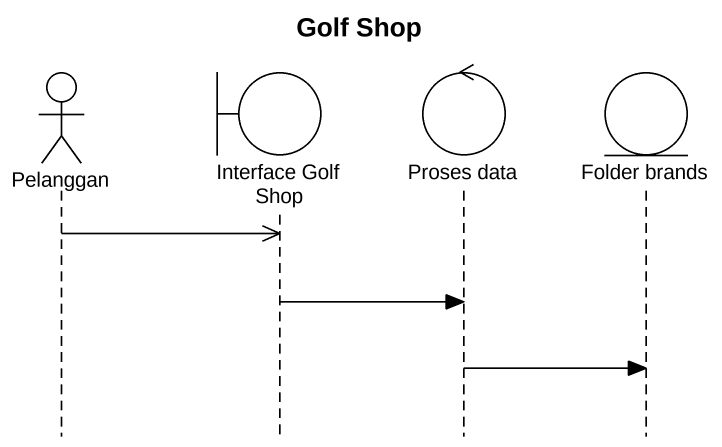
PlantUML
@startuml
title Golf Shop
hide footbox
actor Pelanggan
boundary "Interface Golf Shop" as Interface_Golf_Shop
control "Proses data" as Proses_data
entity "Folder brands" as Folder_brands

Pelanggan ->> Interface_Golf_Shop
Interface_Golf_Shop -> Proses_data
Proses_data -> Folder_brands
@enduml
